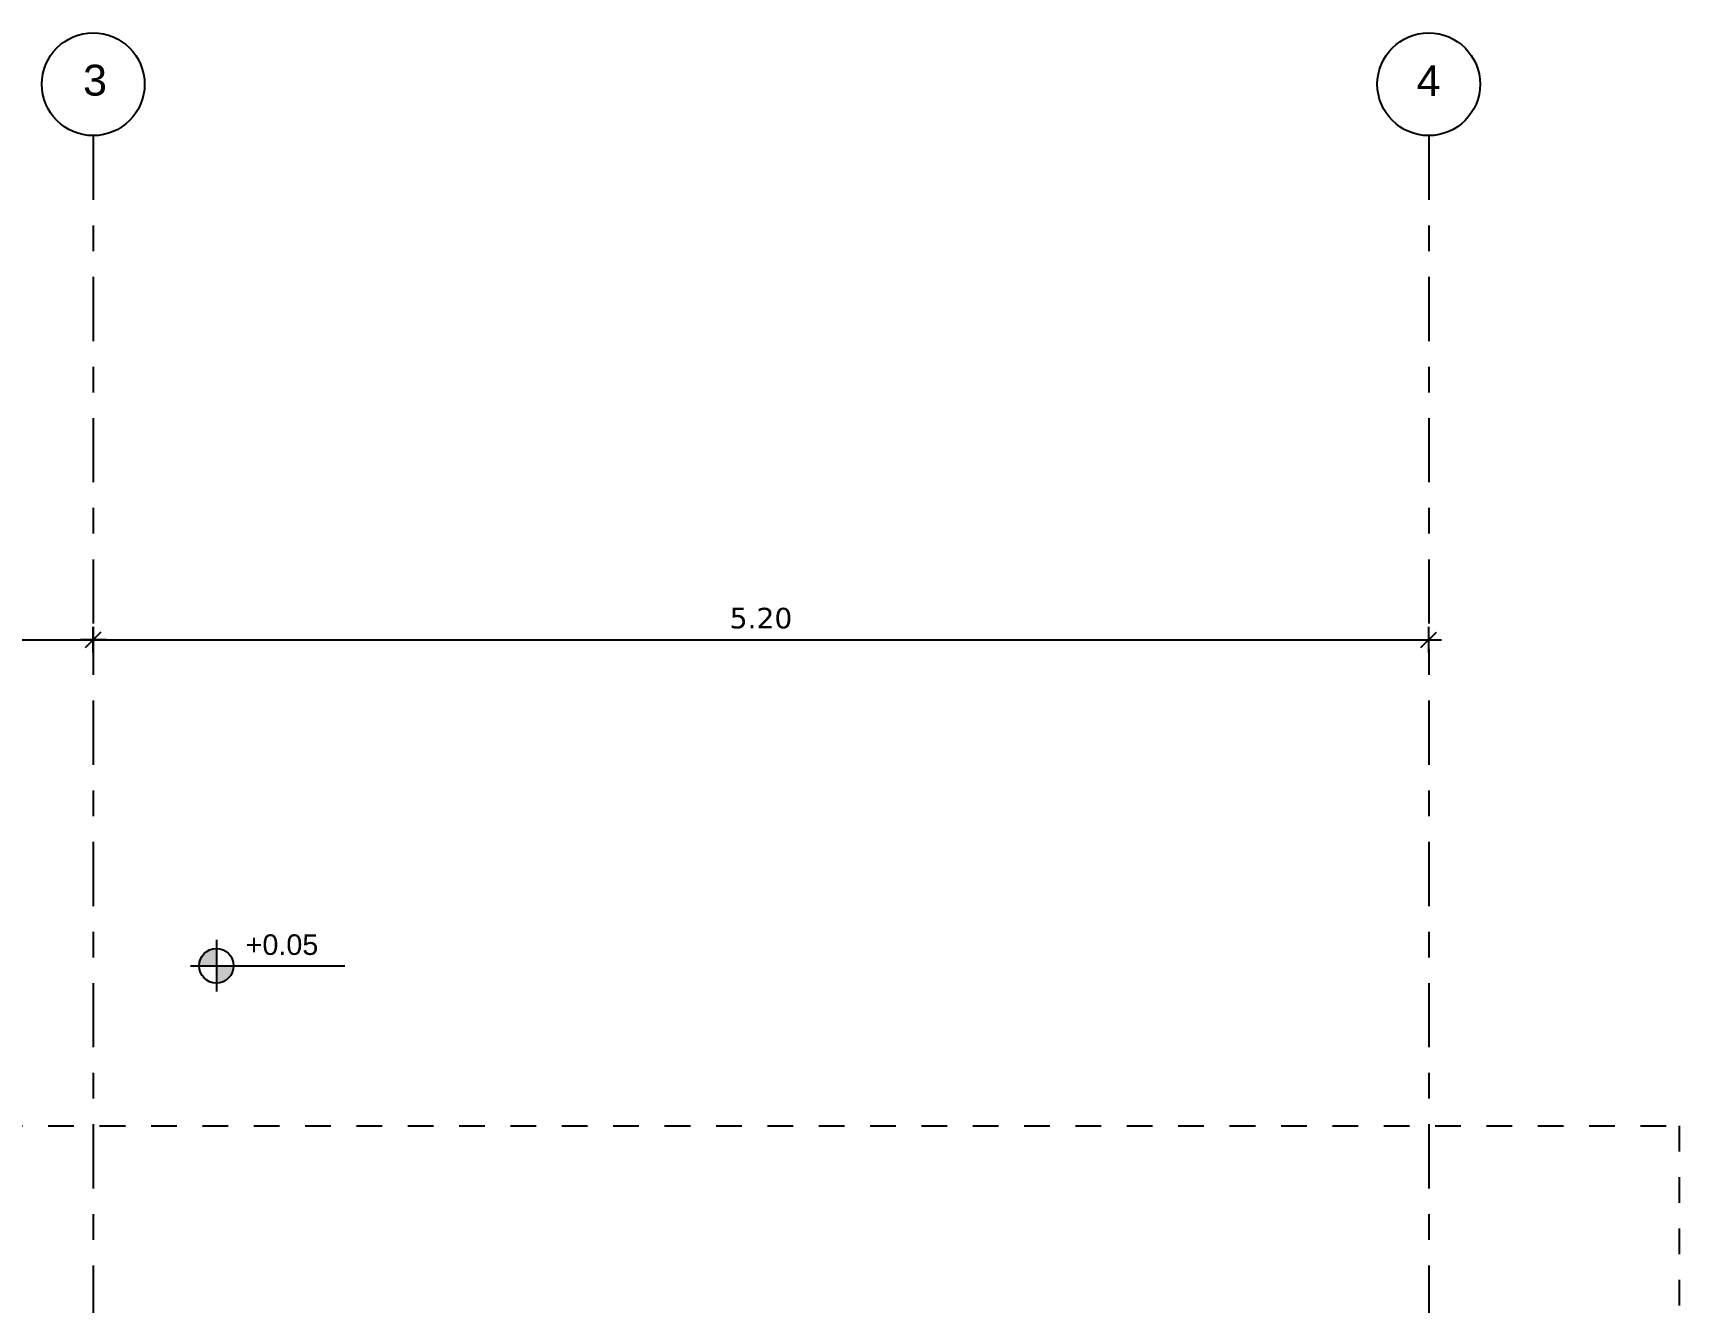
# Model space of a CAD drawing. Extents: x 11 to 195, y 73 to 157.
# Drawn here: x 74.38 to 80.79, y 133.48 to 138.42 of the extents above; entities that cross this region are included whole.
import ezdxf

# ---------------------------------------------------------------- set-up
doc = ezdxf.new("R2010")
doc.units = 0
doc.header["$LTSCALE"] = 0.005
doc.header["$PDMODE"] = 3
for name, pattern in [('C5', [60, 50, -5, 0, -5]), ('CONTINU', [0]), ('HIDDEN', [9.525, 6.35, -3.175])]:
    doc.linetypes.add(name, pattern=pattern)
doc.layers.get('0').update_dxf_attribs({"linetype": 'CONTINUOUS'})
doc.layers.get('DEFPOINTS').update_dxf_attribs({"linetype": 'CONTINUOUS'})
for name, color, linetype in [('AR-PRJ-COB', 2, 'HIDDEN'), ('ARQ-CTA-1_050', 1, 'CONTINUOUS'), ('ARQ-EXO-1_050', 251, 'C5'), ('ARQ-SMB-1_050', 1, 'CONTINUOUS'), ('ARQ-TXT-1_050', 2, 'CONTINUOUS')]:
    doc.layers.add(name, color=color, linetype=linetype)
doc.styles.add('A20', font='arial.ttf', dxfattribs={"height": 0.2})
doc.styles.add('ESC-50-A20', font='arial.ttf', dxfattribs={"height": 0.1})
doc.styles.add('FNDE Texto Cota 0050', font='verdana.ttf', dxfattribs={"height": 0.08})
doc.dimstyles.new('FNDE 1-0050', dxfattribs={"dimscale": 5, "dimtxt": 0.08, "dimasz": 0.01, "dimexe": 0.15, "dimexo": 0.15, "dimgap": 0.01, "dimtad": 1, "dimzin": 1, "dimdsep": 46, "dimtxsty": 'FNDE Texto Cota 0050', "dimblk": 'tic', "dimcen": 0.015, "dimdle": 0.15, "dimse1": 1, "dimse2": 1, "dimclrd": 251, "dimclre": 251, "dimclrt": 256, "dimaunit": 1, "dimadec": 3, "dimazin": 0, "dimtfac": 1, "dimtix": 1, "dimtmove": 2, "dimatfit": 3, "dimfxl": 0.15, "dimtvp": 1, "dimtolj": 1, "dimtzin": 0, "dimarcsym": 0})

# ---------------------------------------------------------------- blocks, each defined once
blk = doc.blocks.new('FNDE-Nível Planta-1_050')
at = {"linetype": 'Continuous', "ltscale": 0.5}
h = blk.add_hatch(color=251, dxfattribs=at)
h.paths.add_polyline_path([(135.6984, 5.8271), (135.6984, 5.8943, 0.414214), (135.6312, 5.8271)])
h.paths.add_polyline_path([(135.6984, 5.8271), (135.6984, 5.7599, 0.414214), (135.7656, 5.8271)])
at = {"color": 251}
for p, q in [((135.6984, 5.9279), (135.6984, 5.7263)), ((135.5976, 5.8271), (135.7656, 5.8271)), ((135.7656, 5.8271), (136.1984, 5.8271))]:
    blk.add_line(p, q, dxfattribs=at)
blk.add_circle((135.6984, 5.8271), 0.0672, dxfattribs=at)
blk = doc.blocks.new('tic')
at = {"color": 251}
for p, q in [((-1, 0), (1, 0)), ((0, -1), (0, 1))]:
    blk.add_line(p, q, dxfattribs=at)
blk.add_line((-0.6, -0.6), (0.6, 0.6))
blk = doc.blocks.new('*D257')
at = {"layer": 'ARQ-CTA-1_050', "color": 251, "lineweight": -2, "transparency": 16777216}
blk.add_line((69.468, 136.0547), (74.568, 136.0547), dxfattribs=at)
at = {"layer": 'DEFPOINTS', "color": 0, "transparency": 16777216}
for p in [(69.418, 138.0177, -1.8897), (74.618, 138.0177, -1.8897), (74.618, 136.0547)]:
    blk.add_point(p, dxfattribs=at)
at = {"layer": 'ARQ-CTA-1_050', "color": 251, "lineweight": -2, "transparency": 16777216, "xscale": 0.05, "yscale": 0.05, "zscale": 0.05, "rotation": 180}
blk.add_blockref('tic', (69.418, 136.0547), dxfattribs=at)
at = {"layer": 'ARQ-CTA-1_050', "color": 251, "lineweight": -2, "transparency": 16777216, "xscale": 0.05, "yscale": 0.05, "zscale": 0.05}
blk.add_blockref('tic', (74.618, 136.0547), dxfattribs=at)
at = {"layer": 'ARQ-CTA-1_050', "transparency": 16777216, "insert": (72.018, 136.1381), "char_height": 0.08, "attachment_point": 5, "style": 'FNDE Texto Cota 0050'}
blk.add_mtext('\\A1;5.20', dxfattribs=at)
blk = doc.blocks.new('*D258')
at = {"layer": 'ARQ-CTA-1_050', "color": 251, "lineweight": -2, "transparency": 16777216}
blk.add_line((74.668, 136.0547), (79.768, 136.0547), dxfattribs=at)
at = {"layer": 'DEFPOINTS', "color": 0, "transparency": 16777216}
for p in [(74.618, 138.0177, -1.8897), (79.818, 138.0177, -1.8897), (79.818, 136.0547)]:
    blk.add_point(p, dxfattribs=at)
at = {"layer": 'ARQ-CTA-1_050', "color": 251, "lineweight": -2, "transparency": 16777216, "xscale": 0.05, "yscale": 0.05, "zscale": 0.05, "rotation": 180}
blk.add_blockref('tic', (74.618, 136.0547), dxfattribs=at)
at = {"layer": 'ARQ-CTA-1_050', "color": 251, "lineweight": -2, "transparency": 16777216, "xscale": 0.05, "yscale": 0.05, "zscale": 0.05}
blk.add_blockref('tic', (79.818, 136.0547), dxfattribs=at)
at = {"layer": 'ARQ-CTA-1_050', "transparency": 16777216, "insert": (77.218, 136.1381), "char_height": 0.08, "attachment_point": 5, "style": 'FNDE Texto Cota 0050'}
blk.add_mtext('\\A1;5.20', dxfattribs=at)

msp = doc.modelspace()

# ---------------------------------------------------------------- linework, layer by layer
at = {"layer": 'AR-PRJ-COB', "ltscale": 0.5, "elevation": -1.8897}
msp.add_lwpolyline([(74.618, 126.0864), (63.243, 126.0864), (63.243, 134.1614), (80.793, 134.1614), (80.793, 126.0864), (76.418, 126.0864)], close=True, dxfattribs=at)
at = {"layer": 'ARQ-EXO-1_050'}
for p, q in [((74.618, 138.0177, -1.8897), (74.618, 124.5315, -1.8897)), ((79.818, 138.0177, -1.8897), (79.818, 124.5315, -1.8897))]:
    msp.add_line(p, q, dxfattribs=at)
at = {"layer": 'ARQ-EXO-1_050', "linetype": 'CONTINU'}
for centre in [(74.618, 138.2177, -1.8897), (79.818, 138.2177, -1.8897)]:
    msp.add_circle(centre, 0.2, dxfattribs=at)

# ---------------------------------------------------------------- block references
at = {"layer": 'ARQ-SMB-1_050'}
msp.add_blockref('FNDE-Nível Planta-1_050', (-60.6009, 128.9578), dxfattribs=at)

# ---------------------------------------------------------------- texts
at = {"layer": 'ARQ-SMB-1_050', "style": 'ESC-50-A20'}
msp.add_attdef('+0.05', (75.2116, 134.8272), 'NA', height=0.08, dxfattribs=at)
at = {"layer": 'ARQ-TXT-1_050', "char_height": 0.12, "width": 0.086252, "attachment_point": 1, "style": 'A20'}
for s, insert in [('3', (74.5783, 138.2938, -2.6897)), ('4', (79.7707, 138.2921, -2.6897))]:
    msp.add_mtext(s, dxfattribs=dict(at, insert=insert))

# ---------------------------------------------------------------- dimensions: what is measured, and where the dimension line sits
at = {"layer": 'ARQ-CTA-1_050'}
for base, p1, p2, picture, middle in [((74.618, 136.0547), (69.418, 138.0177, -1.8897), (74.618, 138.0177, -1.8897), '*D257', (72.018, 136.1381)), ((79.818, 136.0547), (74.618, 138.0177, -1.8897), (79.818, 138.0177, -1.8897), '*D258', (77.218, 136.1381))]:
    dim = msp.add_linear_dim(base=base, p1=p1, p2=p2, dimstyle='FNDE 1-0050', override={"dimtad": 0}, dxfattribs=at)
    dim.commit()
    dim.dimension.update_dxf_attribs({"geometry": picture, "text_midpoint": middle})

doc.saveas('drawing.dxf')
